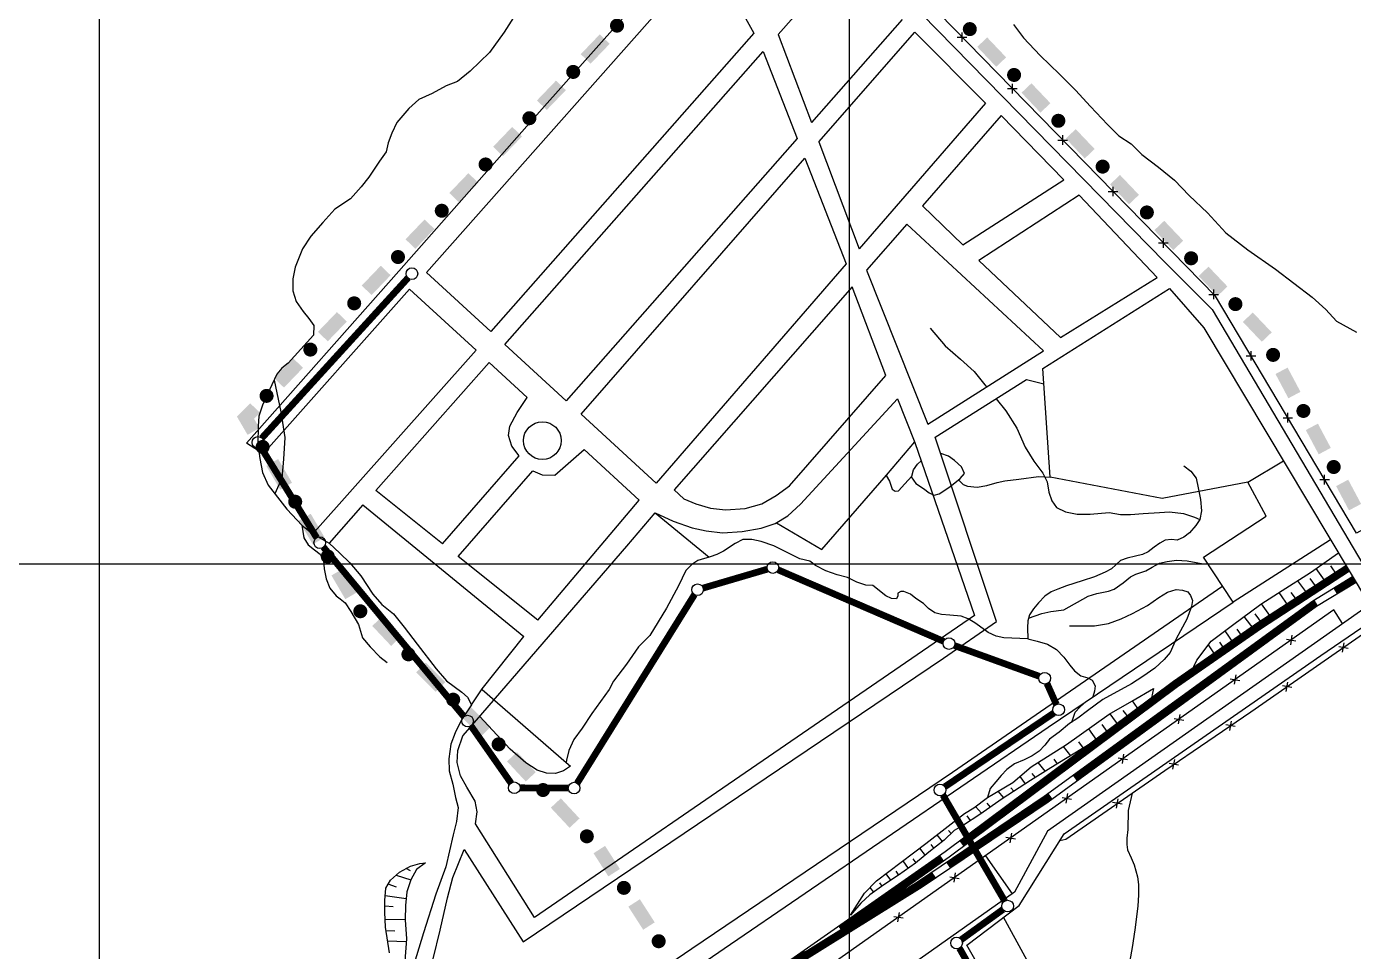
# Model space of a CAD drawing. Extents: x 538220 to 547168, y 7509776 to 7514528.
# Drawn here: x 543452 to 544336, y 7513242 to 7513859 of the extents above; entities that cross this region are included whole.
import ezdxf

# ---------------------------------------------------------------- set-up
doc = ezdxf.new("R2010")
doc.units = 0
doc.header["$LTSCALE"] = 50
doc.header["$MEASUREMENT"] = 0
doc.linetypes.add('HIDDENX2', pattern=[0.75, 0.5, -0.25])
for name, color, linetype in [('ESTACAO', 5, 'CONTINUOUS'), ('L-FERREA', 6, 'CONTINUOUS'), ('LIMITE', 7, 'CONTINUOUS'), ('LIMITE-PROJETO', 1, 'CONTINUOUS'), ('MALHA', 9, 'CONTINUOUS'), ('RIO', 4, 'CONTINUOUS'), ('RUA', 7, 'CONTINUOUS'), ('TERRENO', 7, 'CONTINUOUS'), ('TEXTO', 5, 'CONTINUOUS')]:
    doc.layers.add(name, color=color, linetype=linetype)

# ---------------------------------------------------------------- blocks, each defined once
blk = doc.blocks.new('R2')
at = {"layer": 'LIMITE-PROJETO', "const_width": 4.67}
blk.add_lwpolyline([(-18.81, 0.21, 1), (-23.48, 0.24, 1)], format="xyb", close=True, dxfattribs=at)
at = {"layer": 'LIMITE-PROJETO'}
blk.add_solid([(9.23, 4.57), (9.16, -4.57), (-9.09, 4.7), (-9.16, -4.43)], dxfattribs=at)
blk = doc.blocks.new('X')
at = {"layer": 'LIMITE'}
for p, q in [((-0.0178, -0.0178), (0.0178, 0.0178)), ((0.0178, -0.0178), (-0.0178, 0.0178))]:
    blk.add_line(p, q, dxfattribs=at)
blk = doc.blocks.new('ERASE')
at = {"layer": 'LIMITE', "xscale": 84.80812849947675, "yscale": 84.80812849947675, "zscale": 84.80812849947675, "rotation": 315.1843761074172}
blk.add_blockref('X', (0, 0), dxfattribs=at)

msp = doc.modelspace()

# ---------------------------------------------------------------- linework, layer by layer
at = {"layer": 'ESTACAO', "const_width": 4.5}
for points in [[(543705.85, 7513690.79), (543608.4, 7513583.98)], [(543607.82, 7513577.8), (543644.98, 7513517.52)], [(543649.5, 7513511.22), (543743.15, 7513398.23)], [(543902.69, 7513483.95), (543945.44, 7513496.53)], [(543952.73, 7513496.09), (544063.05, 7513448.44)], [(543818.67, 7513353.78), (543896.91, 7513479.55)], [(544070.27, 7513445.58), (544126.77, 7513425.13)], [(544132, 7513420.25), (544138.2, 7513406.35)], [(544136.56, 7513400.62), (544063.85, 7513351.4)], [(543747.86, 7513392.05), (543774.56, 7513353.88)], [(543780.67, 7513350.68), (543812.73, 7513350.5)], [(544062.59, 7513345.86), (544103.78, 7513275.18)], [(544102.59, 7513269.54), (544074.84, 7513249.44)], [(544073.6, 7513243.77), (544171.07, 7513070.25)]]:
    msp.add_lwpolyline(points, dxfattribs=at)
at = {"layer": 'ESTACAO'}
for centre in [(543708.47, 7513693.66), (543605.78, 7513581.1), (543647.02, 7513514.21), (543949.17, 7513497.63), (543898.96, 7513482.85), (544066.62, 7513446.9), (544130.42, 7513423.8), (544139.78, 7513402.8), (543745.63, 7513395.23), (543776.78, 7513350.7), (543816.62, 7513350.48), (544060.63, 7513349.22), (544105.74, 7513271.82), (544071.7, 7513247.16)]:
    msp.add_circle(centre, 3.89, dxfattribs=at)
at = {"layer": 'L-FERREA', "linetype": 'HIDDENX2', "const_width": 4.5}
for points in [[(544074.88, 7513313.48), (544217.68, 7513420.11), (544273.86, 7513459.12), (544332.47, 7513497.22)], [(544324.06, 7513481.94), (544336.91, 7513489.81)], [(544150.49, 7513357.07), (544310.55, 7513473.66), (544311.44, 7513474.21)], [(544065.97, 7513299.1), (544131.42, 7513343.18), (544134.29, 7513345.27)], [(543994.15, 7513256.42), (544061.96, 7513303.99)], [(543946.96, 7513223.83), (544047.45, 7513286.62), (544056.58, 7513292.78)], [(543953.67, 7513228.02), (543971.29, 7513240.38)]]:
    msp.add_lwpolyline(points, dxfattribs=at)
at = {"layer": 'L-FERREA', "linetype": 'CONTINUOUS'}
for points in [[(543167.16, 7512685.96), (543931.76, 7513216.99), (544046.23, 7513288.51), (544130.13, 7513345.03), (544309.3, 7513475.53), (544335.74, 7513491.72)], [(543952.38, 7513229.87), (544064.05, 7513308.2), (544216.37, 7513421.93), (544272.61, 7513460.99), (544331.25, 7513499.1)], [(544024.15, 7513274.72), (544066.69, 7513304.56), (544219, 7513418.28), (544275.12, 7513457.26), (544333.7, 7513495.33)], [(543169.73, 7512682.27), (543934.24, 7513213.23), (544048.68, 7513284.74), (544132.71, 7513341.34), (544311.8, 7513471.79), (544338.09, 7513487.89)]]:
    msp.add_lwpolyline(points, dxfattribs=at)
at = {"layer": 'LIMITE', "linetype": 'CONTINUOUS'}
msp.add_lwpolyline([(544329.13, 7513460.2), (544323.3, 7513469.42), (543726.34, 7513048.01), (543543.69, 7512918.64), (543554.21, 7512905.14), (543669.32, 7512765.49)], dxfattribs=at)
at = {"layer": 'LIMITE'}
msp.add_lwpolyline([(544140.63, 7513315.66), (544144.47, 7513316.4), (544210.66, 7513362.35), (544267.91, 7513401.32), (544353.28, 7513460.69), (544437.34, 7513321.41), (544482.07, 7513228.91), (544519.84, 7513148.21), (544566.38, 7513054.13), (544587.46, 7513010.63), (544601.88, 7512984.67), (544611.3, 7512971.75)], dxfattribs=at)
at = {"layer": 'LIMITE-PROJETO', "const_width": 4.68}
msp.add_lwpolyline([(543607.75, 7513580.08, 1), (543610.11, 7513576.04, 1)], format="xyb", close=True, dxfattribs=at)
at = {"layer": 'LIMITE-PROJETO'}
for points in [[(543600.6, 7513607.23), (543607.19, 7513600.91), (543591.79, 7513598.23), (543598.37, 7513591.91)], [(543591.86, 7513598.24), (543599.75, 7513602.85), (543598.92, 7513586.13), (543606.8, 7513590.74)]]:
    msp.add_solid(points, dxfattribs=at)
at = {"layer": 'MALHA'}
for p, q in [((543500, 7514500), (543500, 7511000)), ((544000, 7514500), (544000, 7511000)), ((543000, 7513500), (547000, 7513500))]:
    msp.add_line(p, q, dxfattribs=at)
at = {"layer": 'RIO'}
for points in [[(543776.25, 7513864.55), (543770.08, 7513854.77), (543760.14, 7513841.27), (543747.39, 7513828.73), (543738.9, 7513821.77), (543731.38, 7513819.02), (543721.97, 7513813.94), (543713.04, 7513809.8), (543706.43, 7513803.77), (543698.39, 7513794.47), (543695.06, 7513787.47), (543692.66, 7513780.93), (543691.21, 7513774.86), (543686.95, 7513768.8), (543679.84, 7513758.09), (543674.63, 7513751.58), (543667.54, 7513743.67), (543657.18, 7513736.73), (543649.15, 7513727.9), (543641.11, 7513718.6), (543635.42, 7513710.21), (543630.64, 7513698.08), (543629.17, 7513690.13), (543629.11, 7513682.17), (543631.4, 7513675.13), (543636.03, 7513668.54), (543639.74, 7513663.83), (543642.98, 7513659.12), (543642.93, 7513652.57), (543625.92, 7513633.97), (543621.68, 7513630.73), (543618.36, 7513626.54), (543615.03, 7513619.54), (543608.83, 7513606.01), (543606.43, 7513598.54), (543605.91, 7513591.99), (543605.82, 7513580.29), (543607.15, 7513570.44), (543608.95, 7513561.06), (543612.63, 7513552.61), (543617.27, 7513546.49), (543625.15, 7513536.59), (543635.38, 7513525.74), (543642.36, 7513520.07), (543653.27, 7513513.99), (543660.53, 7513507.28), (543667.04, 7513500.68), (543674.47, 7513492.19), (543682.34, 7513479.96), (543688.37, 7513472.89), (543696.29, 7513466.74), (543703.25, 7513457.79), (543712.06, 7513446.48), (543724.58, 7513430), (543731.54, 7513421.98), (543741.79, 7513414.41), (543745.51, 7513411.1), (543748.3, 7513406.16)], [(544109.74, 7513859.84), (544116.33, 7513851.07), (544127.52, 7513839.2), (544140.24, 7513826.81), (544150.92, 7513815.97), (544161.08, 7513805.13), (544172.27, 7513793.26), (544179.9, 7513785.51), (544188.06, 7513780.33), (544195.18, 7513773.1), (544206.39, 7513764.81), (544217.09, 7513756.02), (544226.75, 7513745.7), (544238.96, 7513734.33), (544251.16, 7513720.91), (544265.94, 7513709.53), (544284.29, 7513696.58), (544308.75, 7513677.94), (544317.92, 7513669.67), (544325.03, 7513661.93), (544338.31, 7513654.65)], [(544054.03, 7513657.23), (544064.16, 7513645.47), (544074.32, 7513636.63), (544083.31, 7513628.39), (544090.55, 7513619.57), (544091.71, 7513618.11)], [(543616.52, 7513622.68), (543621.16, 7513601.42), (543623.85, 7513584.45), (543622.8, 7513569.86), (543621.76, 7513557.16), (543616.98, 7513546.86)], [(544097.99, 7513610.28), (544104.43, 7513602.24), (544111.93, 7513590.5), (544117.39, 7513577.91), (544123.16, 7513568.52), (544129.23, 7513560.59), (544132.1, 7513554.73), (544133.22, 7513548), (544135.22, 7513542.15), (544138.4, 7513537.75), (544144.22, 7513534.78), (544152.09, 7513533.26), (544160.86, 7513533.19), (544173.43, 7513534.26), (544181.01, 7513533.03), (544187.73, 7513532.98), (544196.21, 7513533.79), (544207.02, 7513534.29), (544213.74, 7513534.82), (544223.08, 7513533.58), (544230.37, 7513531.18), (544233.86, 7513529.7)], [(544041.44, 7513558.18), (544044.45, 7513553.66), (544049.69, 7513550.41), (544053.46, 7513547.46), (544056.66, 7513545.98), (544060.18, 7513546.83), (544067.22, 7513551.44), (544073.99, 7513556.94), (544076.93, 7513560.42), (544074.92, 7513564.81), (544070.28, 7513568.93), (544066.22, 7513571.89), (544061.14, 7513573.73)], [(544024.66, 7513559.05), (544026.94, 7513555.26), (544027.8, 7513552.63), (544028.65, 7513549.99), (544030.68, 7513548.52), (544033.02, 7513548.79), (544037.15, 7513553.43), (544041.86, 7513558.65), (544043.07, 7513562.72), (544045.72, 7513566.5), (544048.14, 7513568.75)], [(544223.33, 7513565.4), (544227.98, 7513561.86), (544231.45, 7513557.16), (544232.86, 7513550.72), (544234.26, 7513543.12), (544235.08, 7513535.53), (544233.86, 7513529.7), (544231.2, 7513525.63), (544227.07, 7513520.7), (544223.25, 7513517.81), (544218.85, 7513515.8), (544215.06, 7513516.42), (544210.67, 7513515.87), (544207.15, 7513513.85), (544203.34, 7513511.25), (544199.51, 7513508.07), (544195.7, 7513506.35), (544191.02, 7513505.22), (544185.46, 7513503.8), (544181.06, 7513502.38), (544177.83, 7513499.48), (544174.89, 7513496.88), (544170.78, 7513494.58), (544163.74, 7513491.42), (544155.54, 7513488.86), (544145, 7513485.44), (544139.14, 7513483.15), (544134.74, 7513481.43), (544130.63, 7513478.54), (544126.21, 7513474.2), (544122.97, 7513470.14), (544120.31, 7513466.07), (544119.11, 7513461.99), (544119.07, 7513457.32), (544119.3, 7513450.02), (544125.43, 7513448.51), (544132.42, 7513446.42), (544138.24, 7513442.87), (544143.16, 7513437.86), (544147.21, 7513432.58), (544150.4, 7513428.76), (544154.46, 7513425.51), (544159.12, 7513424.02), (544162.03, 7513422.54), (544164.05, 7513418.72), (544163.73, 7513415.22), (544162.6, 7513411.33)], [(544072.88, 7513556.04), (544076, 7513553.12), (544078.91, 7513551.93), (544085.34, 7513551.3), (544091.77, 7513552.42), (544098.8, 7513554.41), (544103.77, 7513555.53), (544113.13, 7513556.63), (544126.29, 7513558.28), (544134.16, 7513557.84)], [(543635.17, 7513525.97), (543636.52, 7513517.51), (543639.31, 7513512.78), (543643.52, 7513509.45), (543647.27, 7513506.6), (543649.59, 7513502.34), (543650.01, 7513496.69), (543651.38, 7513490.09), (543653.68, 7513483.95), (543657.88, 7513478.74), (543660.69, 7513476.84), (543663.97, 7513473.99), (543667.69, 7513468.31), (543672.78, 7513459.55), (543675.49, 7513450.72), (543680.55, 7513444.65), (543686.99, 7513438.11), (543691.96, 7513434.23)], [(544119.3, 7513450.02), (544103.24, 7513450.73), (544097.99, 7513451.94), (544092.75, 7513454.32), (544086.94, 7513458.45), (544083.75, 7513460.81), (544079.39, 7513463.47), (544074.73, 7513465.26), (544067.14, 7513465.9), (544061.59, 7513466.24), (544057.22, 7513467.44), (544052.86, 7513470.4), (544049.67, 7513473.63), (544044.44, 7513476.88), (544040.95, 7513479.83), (544036.59, 7513481.62), (544034.54, 7513481.63), (544032.49, 7513480.48), (544032.47, 7513478.73), (544031.58, 7513476.69), (544028.37, 7513477.01), (544024.59, 7513478.79), (544015.88, 7513485.57), (544011.2, 7513485.9), (544005.09, 7513487.99), (543998.97, 7513490.96), (543991.98, 7513492.77), (543984.4, 7513495.46), (543977.71, 7513499.01), (543973.94, 7513501.96), (543967.23, 7513503.47), (543949.77, 7513512.08), (543941.32, 7513515.06), (543935.2, 7513516.28), (543929.06, 7513516.33), (543924.07, 7513513.74), (543916.15, 7513508.54), (543911.75, 7513506.24), (543907.35, 7513504.82), (543899.15, 7513502.26), (543895.04, 7513499.66), (543891.21, 7513495.6), (543886.17, 7513485.42), (543878.16, 7513470.6), (543867.21, 7513452.29), (543859.56, 7513444.76), (543851.58, 7513433.15), (543843.02, 7513421.83), (543840.05, 7513416.31), (543828.53, 7513400.34), (543822.03, 7513390.46), (543816.42, 7513382.92), (543813.15, 7513375.64), (543811.64, 7513369.23), (543811.33, 7513367.48), (543814.23, 7513365.13), (543809.53, 7513361.95), (543804.26, 7513360.24), (543798.13, 7513360.58), (543792.01, 7513362.38), (543784.45, 7513367.4), (543774.01, 7513376.54), (543753.66, 7513398.4)], [(544119.68, 7513463.95), (544128.59, 7513467.07), (544134.64, 7513468.23), (544143.1, 7513469.37), (544159.48, 7513478.6), (544165.23, 7513480.37), (544173.09, 7513481.81), (544176.73, 7513483.29), (544182.8, 7513487.47), (544187.66, 7513491.35), (544191.3, 7513493.14), (544197.96, 7513495.5), (544202.21, 7513497.88), (544207.06, 7513500.56), (544212.2, 7513501.72), (544218.25, 7513502.58), (544225.49, 7513502.22), (544231.52, 7513500.97), (544236.04, 7513500.03), (544239.27, 7513500.24)], [(544146.94, 7513458.78), (544154.49, 7513458.72), (544163.55, 7513458.65), (544172.93, 7513460.39), (544181.4, 7513463.34), (544188.98, 7513466.9), (544198.99, 7513472.25), (544206.58, 7513477.63), (544212.34, 7513481.2), (544218.09, 7513482.97), (544222.32, 7513482.63), (544225.93, 7513481.4), (544227.72, 7513478.97), (544228.91, 7513475.64), (544228.27, 7513471.72), (544225.19, 7513463.3), (544220.9, 7513455.49), (544218.14, 7513450.08), (544214.14, 7513441.06), (544210.18, 7513436.26), (544203.79, 7513430.58), (544195.9, 7513424.9), (544188.31, 7513420.14), (544169.21, 7513409.72), (544158.88, 7513401.96), (544152.5, 7513397.18), (544147.04, 7513393.6), (544140.05, 7513387.92), (544133.67, 7513383.15), (544130.62, 7513379.25), (544126.66, 7513375.05), (544122.11, 7513372.07), (544116.65, 7513369.4), (544110.29, 7513366.73), (544105.13, 7513362.85), (544101.47, 7513358.96), (544097.82, 7513354.76), (544094.16, 7513350.26), (544092.3, 7513344.24)], [(544148.44, 7513394.52), (544150.72, 7513401.12), (544154.07, 7513404.71), (544158.4, 7513408.49)], [(544188.76, 7513347.15), (544186.16, 7513335.66), (544185.79, 7513322.87), (544185.23, 7513317.13), (544185.19, 7513312.95), (544185.69, 7513309.29), (544188, 7513304.05), (544190.05, 7513299.34), (544192.34, 7513291.23), (544193.08, 7513286.26), (544193.03, 7513279.21), (544192.45, 7513271.65), (544190.49, 7513256), (544188.83, 7513244.27), (544185.56, 7513226.8)]]:
    msp.add_lwpolyline(points, dxfattribs=at)
at = {"layer": 'RUA'}
for points in [[(543699.82, 7513695.39), (543796.87, 7513805.4), (543938.2, 7513964.41), (543794.1, 7514108.82), (543645.83, 7514259.81), (543526.82, 7514378.73), (543491.04, 7514416.47), (543480.81, 7514425.91), (543464.99, 7514441.02), (543456.15, 7514448.58), (543446.83, 7514454.27), (543437.5, 7514460.43), (543422.11, 7514468.51), (543404.37, 7514477.08), (543382.43, 7514487.55), (543367.51, 7514496.09), (543352.11, 7514504.17)], [(543363.26, 7514505.57), (543406.15, 7514483.72), (543431.69, 7514471.74), (543449.05, 7514462.89), (543462.31, 7514454.08), (543477.08, 7514442.69), (543487.77, 7514432.36), (543530.99, 7514386.94), (543702.92, 7514215.5), (543889.6, 7514029.6), (544048.27, 7513866.98), (544210.51, 7513701.25), (544242.05, 7513669.75), (544354.87, 7513479.31), (544437.25, 7513524.77), (544503.11, 7513555.51), (544559.16, 7513577.1), (544607.99, 7513593.62), (544683.53, 7513616.08), (544717.92, 7513621.96), (544748.2, 7513625.82), (544778.47, 7513628.66), (544805.14, 7513629.98), (544852.32, 7513631.66)], [(544788.72, 7513659.5), (544686.21, 7513648), (544636.24, 7513641.27), (544603.14, 7513635.69), (544579.76, 7513630.7), (544551.82, 7513622.49), (544527.77, 7513614.26), (544503.71, 7513604.73), (544470.54, 7513590.09), (544441.26, 7513576.07), (544394.39, 7513551.82), (544338.4, 7513520.52), (544244.35, 7513678.68), (544059.79, 7513867.34), (543902.86, 7514025.34), (543733.08, 7514197.7), (543631.47, 7514300.85), (543659.31, 7514331.35)], [(543761.06, 7513655.08), (543718.11, 7513694.47), (543906.82, 7513907.75)], [(543906.82, 7513907.75), (543936.48, 7513854.09)], [(543952.76, 7513853.18), (543996.22, 7513902.51)], [(544035.4, 7513863.27), (543974.91, 7513794.57)], [(543936.48, 7513854.09), (543761.06, 7513655.08)], [(543952.72, 7513853.28), (543974.91, 7513794.57)], [(543979.84, 7513781.54), (544043.81, 7513854.84)], [(544043.81, 7513854.84), (544091.08, 7513807.5), (544006.78, 7513710.27)], [(543770.54, 7513646.38), (543942.75, 7513841.83)], [(543942.75, 7513841.83), (543965.41, 7513783.77)], [(544101.36, 7513799.26), (544048.88, 7513738.81), (544075.85, 7513712.84), (544143.19, 7513756.33), (544101.36, 7513799.26)], [(543965.41, 7513783.77), (543811.43, 7513608.88)], [(543979.84, 7513781.54), (544006.78, 7513710.27)], [(543821.27, 7513599.86), (543970.47, 7513770.81)], [(543970.47, 7513770.81), (543998.03, 7513700.18)], [(544153.41, 7513745.95), (544086.54, 7513702.46), (544140.95, 7513651), (544205.46, 7513691.22), (544153.41, 7513745.95)], [(544011.53, 7513696.02), (544052.42, 7513593.17), (544129.64, 7513642.19), (544038.47, 7513726.71), (544011.53, 7513696.02)], [(543751.23, 7513642.55), (543706.77, 7513683.36), (543609.33, 7513573.51), (543598.1, 7513580.65), (543699.82, 7513695.39)], [(543998.03, 7513700.18), (543871.28, 7513553.99), (543821.27, 7513599.86)], [(544002.07, 7513684.86), (543883.41, 7513549.55), (543889.92, 7513543.41), (543897.86, 7513540.07), (543907.67, 7513537.18), (543917.51, 7513536.17), (543930.63, 7513537), (543941.9, 7513540.19), (543951.31, 7513545.74), (543960.27, 7513552.22), (544024.56, 7513625.69), (544002.07, 7513684.86)], [(543642.04, 7513519.71), (543751.23, 7513642.55)], [(543811.43, 7513608.88), (543770.54, 7513646.38)], [(543760.03, 7513634.47), (543684.4, 7513549.12)], [(543785.42, 7513611.17), (543760.03, 7513634.47)], [(544249.18, 7513485.12), (544068.87, 7513360.81), (543895.06, 7513243.25), (543747.15, 7513142.34), (543708.74, 7513203.04), (543711.63, 7513212.38), (543717.81, 7513223.57), (543722.59, 7513236.64), (543727.43, 7513255.8), (543732.28, 7513277.3), (543735.67, 7513290.85), (543743.31, 7513309.52), (543782.65, 7513247.88), (543898.99, 7513326.56), (544062.91, 7513437.17), (544098.24, 7513461.71), (544057.5, 7513584.7), (544118.24, 7513623.08), (544129.93, 7513620.18)], [(543728.79, 7513513.5), (543779.92, 7513572.18), (543775.04, 7513578.55), (543772.98, 7513585.62), (543773.73, 7513591.95), (543778.74, 7513601.07), (543785.42, 7513611.17)], [(544032.4, 7513610.18), (544043.89, 7513581.06), (544083.74, 7513465.57), (543908.04, 7513345.21), (543790.28, 7513264.2), (543750.94, 7513326.78), (543751.94, 7513334.74), (543750.59, 7513341.77), (543745.04, 7513351.18), (543740.89, 7513358.7), (543738.61, 7513367.61), (543739.15, 7513375.57), (543742.5, 7513385.38), (543747.23, 7513390.96), (543851.72, 7513511.87), (543870.64, 7513534.2), (543882.77, 7513528.48), (543895.39, 7513524.17), (543904.75, 7513522.22), (543915.51, 7513520.73), (543928.64, 7513521.57), (543941.3, 7513523.81), (543950.7, 7513527.01), (543959.17, 7513532.1), (543967.67, 7513539.99), (544032.4, 7513610.18)], [(543951.62, 7513527.57), (543981.89, 7513509.78), (544024.93, 7513559.36), (544043.76, 7513581.39)], [(543739.34, 7513505.03), (543789.01, 7513562.24), (543795.33, 7513559.37), (543803.79, 7513559.31), (543810.89, 7513565.59), (543823.32, 7513576.38)], [(543792.35, 7513462.5), (543860.06, 7513542.66), (543823.32, 7513576.38)], [(544265.99, 7513554.5), (544289.62, 7513568.77)], [(543728.79, 7513513.5), (543684.4, 7513549.12)], [(543675.78, 7513539.39), (543653.27, 7513513.99)], [(543675.78, 7513539.39), (543783.21, 7513451.68)], [(543870.64, 7513534.2), (543906.74, 7513504.63)], [(543792.35, 7513462.5), (543739.34, 7513505.03)], [(543683.92, 7513084.78), (543774.35, 7513145.87), (543916.61, 7513243.55), (544132.82, 7513391.21), (544256.13, 7513474.52)], [(543748.3, 7513406.16), (543755.44, 7513416.67), (543783.21, 7513451.68)], [(543755.23, 7513416.36), (543811.33, 7513367.48)], [(543748.3, 7513406.16), (543741.65, 7513396.15), (543737.36, 7513387.29), (543734.49, 7513379.82), (543733.01, 7513370), (543733.42, 7513362.04), (543735.69, 7513353.12), (543737.49, 7513344.21), (543739.32, 7513337.64), (543738.31, 7513328.29), (543735.89, 7513319.41), (543731.04, 7513297.91), (543724.34, 7513279.7), (543716.17, 7513254.02), (543708.47, 7513228.33)], [(544090.92, 7513305.38), (544108.86, 7513280.08)], [(544188.79, 7513071.71), (544204.54, 7513082.29), (544133.18, 7513208.94), (544103.06, 7513264.33)]]:
    msp.add_lwpolyline(points, dxfattribs=at)
at = {"layer": 'RUA', "linetype": 'CONTINUOUS'}
for points in [[(544321.11, 7513516.19), (544256.13, 7513474.52), (544236.45, 7513504.54), (544278.19, 7513531.9), (544265.99, 7513554.5), (544208.73, 7513543.77), (544134.16, 7513557.84), (544129.23, 7513630.5), (544213.72, 7513683.73), (544236.51, 7513657.43), (544347.09, 7513472.82), (544132.21, 7513321.87), (544110.26, 7513281.07), (543589.71, 7512913.14), (543691.43, 7512791.09), (543672.75, 7512768.38), (543644.55, 7512716.98), (543606.68, 7512749.76), (543570.13, 7512769.18), (543544.76, 7512778.29), (543509.16, 7512781.11), (543469.99, 7512772.83), (543445.58, 7512758.18)], [(544316.93, 7512817.45), (544285, 7512798.7), (544188.79, 7513071.71), (544184.84, 7513068.61), (544176.38, 7513073.98), (544078.54, 7513245.84), (544113.35, 7513272.09), (544143.34, 7513319.97), (544314.58, 7513439.02), (544355.19, 7513466.75)]]:
    msp.add_lwpolyline(points, dxfattribs=at)
at = {"layer": 'RUA'}
msp.add_circle((543795.47, 7513582.28), 12.57, dxfattribs=at)
at = {"layer": 'TERRENO'}
for points in [[(544227.68, 7513427.05), (544231.82, 7513435.8), (544241.46, 7513448.54), (544255.68, 7513459.28), (544274.54, 7513473.26), (544288.75, 7513482.35), (544307.59, 7513494.36), (544326.38, 7513507.4)], [(544307.23, 7513490.42), (544311.96, 7513483.89)], [(544311.27, 7513496.92), (544317.87, 7513487.73)], [(544321.11, 7513498.86), (544325.34, 7513492.58)], [(544298.94, 7513488.85), (544305.78, 7513479.87)], [(544274.8, 7513473.43), (544281.42, 7513464.04)], [(544286.58, 7513480.96), (544293.03, 7513471.58)], [(544294.66, 7513480.99), (544298.82, 7513475.35)], [(544263.3, 7513464.92), (544269.95, 7513456.41)], [(544270.54, 7513466.72), (544275.49, 7513460.18)], [(544250.64, 7513455.47), (544256.38, 7513446.98)], [(544258.62, 7513456.62), (544262.42, 7513451.18)], [(544247.04, 7513447.84), (544250.35, 7513442.8)], [(544239.54, 7513446.01), (544244.41, 7513438.67)], [(544001.06, 7513265.85), (544010.23, 7513280.51), (544018.3, 7513288.66), (544051.14, 7513313.65), (544076.99, 7513333.65), (544083.12, 7513337.39), (544092.3, 7513344.24), (544109.16, 7513354.24), (544121.45, 7513364.66), (544144.95, 7513379.63), (544173.33, 7513399.82), (544188.56, 7513408.54), (544202.94, 7513416.85), (544201.03, 7513407.67)], [(544182.61, 7513402.27), (544186.7, 7513396.97)], [(544188.82, 7513408.69), (544193.53, 7513402.07)], [(544173.82, 7513400.11), (544179.79, 7513391.82)], [(544177.31, 7513389.96), (544139.16, 7513366.84), (544120.96, 7513355.62), (544102.12, 7513343.35), (544087.09, 7513332.94), (544076.29, 7513325.87), (544070.16, 7513322.13), (544063.37, 7513315.87), (544053.2, 7513307.75), (544044.29, 7513300.45), (544032.86, 7513292.33), (544023.12, 7513286.09), (544013.8, 7513279.22), (544007.86, 7513273.8), (544001.06, 7513265.85)], [(544159.66, 7513390.1), (544164.96, 7513382.47)], [(544168.64, 7513392.91), (544173.08, 7513386.8)], [(544142.85, 7513378.3), (544147.72, 7513372.03)], [(544152.96, 7513381.46), (544156.14, 7513377.13)], [(544125.9, 7513367.5), (544130.68, 7513361.61)], [(544136.45, 7513369.81), (544138.83, 7513366.63)], [(544113.9, 7513358.26), (544117.53, 7513353.38)], [(544121.84, 7513360.24), (544124, 7513357.49)], [(544107.87, 7513350.67), (544109.84, 7513348.37)], [(544091.78, 7513340.48), (544094.09, 7513337.79)], [(544099.24, 7513348.36), (544103.05, 7513343.95)], [(544078.45, 7513331.96), (544080.79, 7513328.82)], [(544084.3, 7513338.27), (544088.24, 7513333.74)], [(544070.63, 7513328.74), (544074.1, 7513324.53)], [(544058.54, 7513319.38), (544062.18, 7513314.92)], [(544066.37, 7513322.16), (544067.98, 7513320.13)], [(544047.02, 7513310.52), (544050.63, 7513305.65)], [(544054.5, 7513312.79), (544056.44, 7513310.33)], [(543693.43, 7513240.57), (543690.84, 7513257.81), (543690.47, 7513267.79), (543690.53, 7513275.49), (543691.04, 7513283.65), (543694.26, 7513289.06), (543700.2, 7513294.45), (543707.49, 7513298.48), (543713.85, 7513300.24), (543717.48, 7513300.66)], [(543717.48, 7513300.66), (543711.55, 7513296.18), (543707.87, 7513289.41), (543705.09, 7513281.27), (543704.11, 7513272.21), (543704.03, 7513262.7), (543704.84, 7513250), (543703.82, 7513235.05)], [(543707.46, 7513295.3), (543704.61, 7513296.89)], [(544035.88, 7513302.04), (544039.34, 7513296.93)], [(544042.42, 7513303.41), (544044.44, 7513300.57)], [(543698.07, 7513292.52), (543707.81, 7513289.24)], [(544020.18, 7513287.38), (544021.88, 7513285.18)], [(544024.47, 7513293.36), (544027.66, 7513289)], [(544031.2, 7513295.08), (544033, 7513292.43)], [(543690.74, 7513278.92), (543704.6, 7513276.78)], [(543698.31, 7513284.5), (543692.66, 7513286.37)], [(544013.93, 7513284.25), (544016.32, 7513281.08)], [(544037.03, 7513286.5), (544037.23, 7513286.19)], [(543695.94, 7513271.37), (543690.5, 7513271.71)], [(543690.64, 7513263.15), (543704.03, 7513262.87)], [(543697.17, 7513255.05), (543691.22, 7513255.27)], [(543692.23, 7513248.58), (543704.72, 7513248.25)]]:
    msp.add_lwpolyline(points, dxfattribs=at)

# ---------------------------------------------------------------- block references
at = {"layer": 'LIMITE', "xscale": 127.2121291432586, "yscale": 127.2121291432586, "zscale": 127.2121291432586}
for p, rotation in [((544294.79, 7513449.3), 215.2193394006594), ((544329.68, 7513444.28), 34.81892042369309), ((544257.38, 7513422.89), 215.2193394006594), ((544292.09, 7513418.13), 34.81892042369309), ((544219.97, 7513396.48), 215.2193394006594), ((544254.4, 7513392.12), 34.24112120627012), ((544182.55, 7513370.07), 215.2193394006594), ((544216.54, 7513366.35), 34.24112120627012), ((544145.14, 7513343.65), 215.2193394006594), ((544178.88, 7513340.29), 34.7676279993772), ((544107.73, 7513317.24), 215.2193394006594), ((544070.31, 7513290.83), 215.2193394006594), ((544032.9, 7513264.42), 215.2193394006594)]:
    msp.add_blockref('X', p, dxfattribs=dict(at, rotation=rotation))
at = {"layer": 'LIMITE-PROJETO'}
for p, rotation in [((543859.95, 7513874.32), 46.58137803974333), ((544095.03, 7513841.44), 313.9901081893157), ((543830.74, 7513843.45), 46.58137803974333), ((544124.55, 7513810.86), 313.9901081893157), ((543801.52, 7513812.58), 46.58137803974333), ((544154.07, 7513780.28), 313.9901081893157), ((543772.31, 7513781.71), 46.58137803974333), ((544183.59, 7513749.71), 313.9901081893157), ((543743.1, 7513750.84), 46.58137803974333), ((544213.1, 7513719.13), 313.9901081893157), ((543713.89, 7513719.97), 46.58137803974333), ((544242.62, 7513688.55), 313.9901081893157), ((543684.68, 7513689.1), 46.58137803974333), ((544272.14, 7513657.98), 313.9901081893157), ((543655.47, 7513658.23), 46.58137803974333), ((544292.61, 7513620.78), 298.3902577702647), ((543626.26, 7513627.36), 46.58137803974333), ((544312.82, 7513583.39), 298.3902577702647), ((543620.04, 7513559.82), 120.7398877545029), ((544333.03, 7513546), 298.3902577702647), ((543641.76, 7513523.29), 120.7398877545029), ((543663.48, 7513486.76), 120.7398877545029), ((543691.72, 7513455.18), 133.7063631027653), ((543721.09, 7513424.47), 135.4983157783261), ((543751.41, 7513394.68), 135.4983157783261), ((543781.58, 7513364.75), 133.3899603048104), ((543810.77, 7513333.87), 133.3899603048104), ((543838.46, 7513301.8), 123.1065753933102), ((543861.68, 7513266.2), 123.1065753933102)]:
    msp.add_blockref('R2', p, dxfattribs=dict(at, rotation=rotation))
at = {"layer": 'TEXTO', "xscale": 1.499999250001649, "yscale": 1.499999250001649, "zscale": 1.499999250001649}
for p in [(544075.36, 7513851.42), (544108.93, 7513817.11), (544142.49, 7513782.8), (544176.06, 7513748.48), (544209.63, 7513714.17), (544243.19, 7513679.86), (544268.04, 7513638.84), (544292.57, 7513597.59), (544317.11, 7513556.33)]:
    msp.add_blockref('ERASE', p, dxfattribs=at)

doc.saveas('drawing.dxf')
